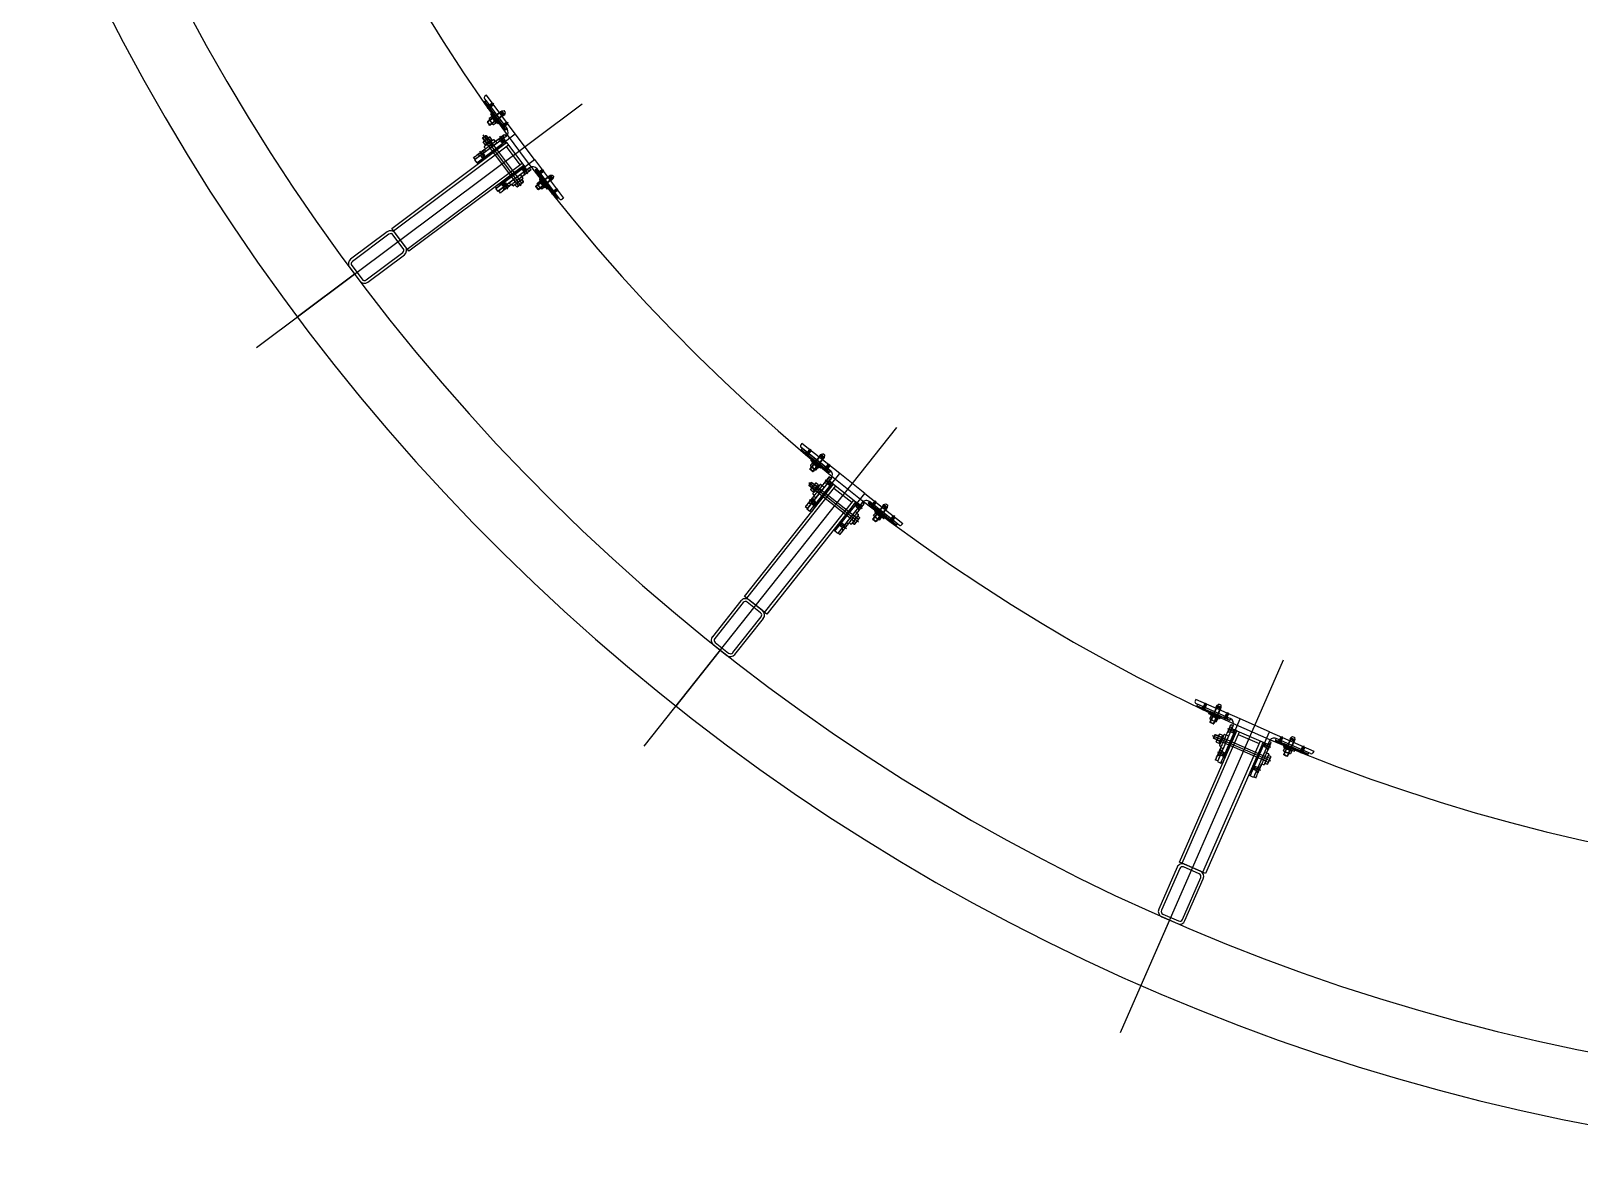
# Model space of a CAD drawing. Extents: x 809487 to 809680, y 818779 to 819225.
# Drawn here: x 809529.673 to 809534.005, y 818960.312 to 818963.478 of the extents above; entities that cross this region are included whole.
import ezdxf

# ---------------------------------------------------------------- set-up
doc = ezdxf.new("R2010")
doc.units = 0
for name, color, linetype in [('Default', 7, 'Continuous'), ('F-Glazing', 7, 'Continuous'), ('MAJ223__', 7, 'Continuous'), ('MAJ292_1', 7, 'Continuous'), ('MAJ292__', 7, 'Continuous'), ('MAJ314__scope', 7, 'Continuous'), ('MAJ318__', 7, 'Continuous'), ('MAJ322__', 7, 'Continuous'), ('MAJ325__', 7, 'Continuous'), ('MAJ520__', 7, 'Continuous'), ('WELDING', 7, 'Continuous')]:
    doc.layers.add(name, color=color, linetype=linetype)

# ---------------------------------------------------------------- blocks, each defined once
blk = doc.blocks.new('A$C62E2240C')
at = {"layer": 'MAJ223__'}
for p, q in [((-0.005, -0.01), (0.0181, -0.01)), ((0.005, -0.0058), (0.0135, -0.0058)), ((0.005, -0.0142), (0.0135, -0.0142)), ((0.0127, -0.005), (0.0127, -0.015))]:
    blk.add_line(p, q, dxfattribs=at)
blk.add_lwpolyline([(0, 0), (0.005, -0.005), (0.005, -0.015), (0, -0.02)], close=True, dxfattribs=at)
for points in [[(0, -0.0113), (0.0033, -0.0113), (0.0033, -0.0088), (0, -0.0088)], [(0.005, -0.005), (0.0127, -0.005), (0.0135, -0.0058), (0.0135, -0.0142), (0.0127, -0.015), (0.005, -0.015)]]:
    blk.add_lwpolyline(points, dxfattribs=at)
blk = doc.blocks.new('TM12NUT')
at = {"layer": 'Default'}
for p, q in [((0.0078, 0), (-0.0078, 0)), ((-0.0104, -0.0015), (-0.0104, -0.0085)), ((-0.0078, -0.01), (0.0078, -0.01)), ((-0.0052, -0.0085), (-0.0052, -0.0015)), ((0.0052, -0.0085), (0.0052, -0.0015)), ((0.0104, -0.0085), (0.0104, -0.0015))]:
    blk.add_line(p, q, dxfattribs=at)
for centre, radius, start, end in [((0, -0.0098), 0.00979, 57.7958, 122.2042), ((0.0078, -0.003), 0.00301, 30, 150), ((-0.0078, -0.003), 0.00301, 30, 150), ((-0.0078, -0.007), 0.00301, 210, 330), ((0, -0.0002), 0.00979, 237.7958, 302.2042), ((0.0078, -0.007), 0.00301, 210, 330)]:
    blk.add_arc(centre, radius, start, end, dxfattribs=at)
blk = doc.blocks.new('M12_WASH')
at = {"layer": 'Default'}
for p, q in [((0.0025, 0.0016), (0, 0.0009)), ((0, -0.0016), (0.0025, -0.0009))]:
    blk.add_line(p, q, dxfattribs=at)
blk.add_lwpolyline([(0, -0.012), (0.0025, -0.012), (0.0025, 0.012), (0, 0.012)], close=True, dxfattribs=at)
blk = doc.blocks.new('A$C392C4054')
at = {"layer": 'Default'}
for p, q in [((0.013, 0.05), (0, 0.05)), ((0.013, 0.047), (0, 0.047)), ((0.0016, 0.0468), (0.0016, 0)), ((0.0114, 0.0468), (0.0114, 0))]:
    blk.add_line(p, q, dxfattribs=at)
at = {"layer": 'MAJ292_1'}
for p, q in [((0.0005, 0.047), (0.0005, 0.0468)), ((0.0125, 0.047), (0.0125, 0.0468))]:
    blk.add_line(p, q, dxfattribs=at)
at = {"layer": 'MAJ318__'}
for p, q in [((0, 0.0517), (0.003, 0.057)), ((0, 0.0468), (0, 0.0517)), ((0.013, 0.0515), (0, 0.0515)), ((0.013, 0.0468), (0, 0.0468)), ((0.0005, 0.0468), (0.0005, 0.0011)), ((0.01, 0.057), (0.003, 0.057)), ((0.013, 0.0517), (0.01, 0.057)), ((0.0125, 0.0468), (0.0125, 0.0011)), ((0.013, 0.0468), (0.013, 0.0517)), ((0.0005, 0.0011), (0.0016, 0)), ((0.0125, 0.0011), (0.0005, 0.0011)), ((0.0054, 0), (0.0016, 0)), ((0.0065, 0.0011), (0.0054, 0)), ((0.0065, 0.0011), (0.0076, 0)), ((0.0114, 0), (0.0076, 0)), ((0.0114, 0), (0.0125, 0.0011))]:
    blk.add_line(p, q, dxfattribs=at)
blk = doc.blocks.new('M06MC13')
at = {"layer": 'Default'}
for p, q in [((-0.005, 0), (0.018, 0)), ((0.003, 0.0025), (0.013, 0.0025)), ((0.0125, -0.003), (0.0125, 0.003)), ((0.003, -0.0025), (0.013, -0.0025))]:
    blk.add_line(p, q, dxfattribs=at)
blk.add_lwpolyline([(0, -0.006), (0.003, -0.003), (0.003, 0.003), (0, 0.006)], close=True, dxfattribs=at)
for points in [[(0, 0.00075), (0.002, 0.00075), (0.002, -0.00075), (0, -0.00075)], [(0.003, -0.003), (0.0125, -0.003), (0.013, -0.0025), (0.013, 0.0025), (0.0125, 0.003), (0.003, 0.003)]]:
    blk.add_lwpolyline(points, dxfattribs=at)
blk = doc.blocks.new('M12HB160')
at = {"layer": 'Default'}
for p, q in [((-0.013, 0), (0.165, 0)), ((0.125, 0.005), (0.16, 0.005)), ((0.159, -0.006), (0.159, 0.006)), ((0.125, -0.005), (0.16, -0.005))]:
    blk.add_line(p, q, dxfattribs=at)
blk.add_lwpolyline([(-0.0065, -0.012), (-0.008, -0.0105), (-0.008, 0.0105), (-0.0065, 0.012), (0, 0.012), (0, -0.012)], close=True, dxfattribs=at)
for points in [[(-0.0064, 0.006), (0, 0.006), (0, 0.012), (-0.0064, 0.012)], [(0, -0.006), (0.159, -0.006), (0.16, -0.005), (0.16, 0.005), (0.159, 0.006), (0, 0.006)], [(0.124, -0.006), (0.125, -0.005), (0.125, 0.005), (0.124, 0.006)], [(-0.0064, -0.012), (0, -0.012), (0, -0.006), (-0.0064, -0.006)]]:
    blk.add_lwpolyline(points, dxfattribs=at)
for centre, radius, start, end in [((-0.0044, 0.009), 0.0036, 123.6264, 236.3736), ((0.004, 0), 0.012, 150, 210), ((-0.0044, -0.009), 0.0036, 123.6264, 236.3736)]:
    blk.add_arc(centre, radius, start, end, dxfattribs=at)
blk = doc.blocks.new('M12_NUT1')
at = {"layer": 'Default'}
blk.add_lwpolyline([(0.01, 0.0105), (0.01, -0.0105), (0.0085, -0.012), (0.0015, -0.012), (0, -0.0105), (0, 0.0105), (0.0015, 0.012), (0.0085, 0.012)], close=True, dxfattribs=at)
for points in [[(0.0016, 0.006), (0.0084, 0.006)], [(0.0016, 0.006), (0.0084, 0.006)], [(0.0084, -0.006), (0.0016, -0.006)], [(0.0084, -0.006), (0.0016, -0.006)]]:
    blk.add_lwpolyline(points, dxfattribs=at)
for centre, radius, start, end in [((0.0036, 0.009), 0.0036, 123.6264, 236.3736), ((0.012, 0), 0.012, 150, 210), ((0.0064, 0.009), 0.0036, 303.6264, 56.3736), ((-0.002, 0), 0.012, 330, 30), ((0.0036, -0.009), 0.0036, 123.6264, 236.3736), ((0.0064, -0.009), 0.0036, 303.6264, 56.3736)]:
    blk.add_arc(centre, radius, start, end, dxfattribs=at)

msp = doc.modelspace()

# ---------------------------------------------------------------- linework, layer by layer
at = {"layer": 'F-Glazing'}
for p, q in [((809530.3043, 818962.592), (809531.2156, 818963.2736)), ((809531.0824, 818963.1178), (809531.0285, 818963.1899)), ((809531.0027, 818963.1543), (809531.041, 818963.1031)), ((809531.0824, 818963.1178), (809531.0824, 818963.1178)), ((809531.3887, 818961.4766), (809532.0957, 818962.3684)), ((809532.0068, 818962.1837), (809531.9362, 818962.2396)), ((809531.9203, 818962.1987), (809531.9705, 818962.1589)), ((809532.0068, 818962.1837), (809532.0068, 818962.1837)), ((809532.7221, 818960.6752), (809533.1779, 818961.718)), ((809533.139, 818961.5167), (809533.0565, 818961.5527)), ((809533.0516, 818961.5091), (809533.1103, 818961.4834)), ((809533.139, 818961.5167), (809533.139, 818961.5167))]:
    msp.add_line(p, q, dxfattribs=at)
for points in [[(809531.0043, 818963.1655), (809531.0013, 818963.1695), (809530.9244, 818963.1058), (809530.9214, 818963.1098)], [(809531.0522, 818963.1015), (809531.0552, 818963.0975), (809530.9723, 818963.0417), (809530.9753, 818963.0377)], [(809531.919, 818962.2099), (809531.9151, 818962.213), (809531.8571, 818962.1317), (809531.8531, 818962.1348)], [(809531.9817, 818962.1602), (809531.9857, 818962.1571), (809531.9197, 818962.082), (809531.9237, 818962.0789)], [(809533.0475, 818961.5196), (809533.0429, 818961.5216), (809533.0075, 818961.4282), (809533.003, 818961.4302)], [(809533.1208, 818961.4876), (809533.1254, 818961.4856), (809533.0809, 818961.3961), (809533.0854, 818961.3941)]]:
    msp.add_lwpolyline(points, close=True, dxfattribs=at)
at = {"layer": 'MAJ223__'}
for points in [[(809530.9427, 818963.1475), (809530.9448, 818963.1472), (809530.9451, 818963.1493), (809530.9472, 818963.149), (809530.9475, 818963.1511), (809530.9496, 818963.1508), (809530.9499, 818963.1529), (809530.952, 818963.1526), (809530.9523, 818963.1547), (809530.9544, 818963.1544), (809530.9547, 818963.1565), (809530.9568, 818963.1562), (809530.9571, 818963.1583), (809530.9592, 818963.158), (809530.9595, 818963.1601), (809530.9616, 818963.1598), (809530.9619, 818963.1619), (809530.964, 818963.1616), (809530.9643, 818963.1637), (809530.9664, 818963.1634), (809530.9667, 818963.1655), (809530.9688, 818963.1652), (809530.9691, 818963.1673), (809530.9712, 818963.167), (809530.9715, 818963.1691), (809530.9736, 818963.1688), (809530.9772, 818963.164), (809530.946, 818963.1406), (809530.9424, 818963.1454)], [(809531.0175, 818963.0474), (809531.0178, 818963.0495), (809531.0199, 818963.0492), (809531.0202, 818963.0513), (809531.0223, 818963.051), (809531.0226, 818963.0531), (809531.0247, 818963.0528), (809531.0251, 818963.0549), (809531.0272, 818963.0546), (809531.0275, 818963.0567), (809531.0296, 818963.0564), (809531.0299, 818963.0585), (809531.032, 818963.0582), (809531.0323, 818963.0603), (809531.0344, 818963.06), (809531.0347, 818963.0621), (809531.0368, 818963.0618), (809531.0371, 818963.0639), (809531.0392, 818963.0636), (809531.0395, 818963.0657), (809531.0416, 818963.0654), (809531.0419, 818963.0675), (809531.044, 818963.0672), (809531.0443, 818963.0693), (809531.0464, 818963.069), (809531.0467, 818963.0711), (809531.0431, 818963.0759), (809531.0118, 818963.0525), (809531.0154, 818963.0477)], [(809531.8641, 818962.1768), (809531.8662, 818962.177), (809531.8659, 818962.1791), (809531.868, 818962.1794), (809531.8678, 818962.1815), (809531.8699, 818962.1817), (809531.8697, 818962.1838), (809531.8718, 818962.1841), (809531.8715, 818962.1862), (809531.8736, 818962.1864), (809531.8734, 818962.1885), (809531.8755, 818962.1888), (809531.8752, 818962.1909), (809531.8773, 818962.1911), (809531.8771, 818962.1932), (809531.8792, 818962.1935), (809531.879, 818962.1956), (809531.8811, 818962.1958), (809531.8808, 818962.1979), (809531.8829, 818962.1982), (809531.8827, 818962.2003), (809531.8848, 818962.2005), (809531.8846, 818962.2026), (809531.8867, 818962.2029), (809531.8864, 818962.205), (809531.8885, 818962.2052), (809531.8932, 818962.2015), (809531.869, 818962.1709), (809531.8643, 818962.1747)], [(809531.962, 818962.0991), (809531.9618, 818962.1012), (809531.9639, 818962.1015), (809531.9636, 818962.1036), (809531.9657, 818962.1038), (809531.9655, 818962.1059), (809531.9676, 818962.1062), (809531.9674, 818962.1083), (809531.9695, 818962.1085), (809531.9692, 818962.1106), (809531.9713, 818962.1109), (809531.9711, 818962.113), (809531.9732, 818962.1132), (809531.9729, 818962.1153), (809531.9751, 818962.1156), (809531.9748, 818962.1177), (809531.9769, 818962.1179), (809531.9767, 818962.12), (809531.9788, 818962.1203), (809531.9785, 818962.1224), (809531.9806, 818962.1226), (809531.9804, 818962.1247), (809531.9825, 818962.125), (809531.9823, 818962.1271), (809531.9844, 818962.1273), (809531.9841, 818962.1294), (809531.9794, 818962.1332), (809531.9552, 818962.1026), (809531.9599, 818962.0989)], [(809533.0028, 818961.4735), (809533.0048, 818961.4743), (809533.004, 818961.4763), (809533.006, 818961.477), (809533.0052, 818961.479), (809533.0072, 818961.4798), (809533.0064, 818961.4818), (809533.0084, 818961.4825), (809533.0076, 818961.4845), (809533.0096, 818961.4853), (809533.0088, 818961.4873), (809533.0108, 818961.488), (809533.01, 818961.49), (809533.012, 818961.4908), (809533.0112, 818961.4928), (809533.0132, 818961.4935), (809533.0124, 818961.4955), (809533.0144, 818961.4963), (809533.0136, 818961.4983), (809533.0156, 818961.499), (809533.0148, 818961.501), (809533.0168, 818961.5018), (809533.016, 818961.5037), (809533.018, 818961.5045), (809533.0172, 818961.5065), (809533.0192, 818961.5073), (809533.0247, 818961.5049), (809533.0091, 818961.4691), (809533.0036, 818961.4715)], [(809533.1173, 818961.4234), (809533.1166, 818961.4254), (809533.1185, 818961.4262), (809533.1178, 818961.4282), (809533.1197, 818961.4289), (809533.119, 818961.4309), (809533.121, 818961.4317), (809533.1202, 818961.4337), (809533.1222, 818961.4344), (809533.1214, 818961.4364), (809533.1234, 818961.4372), (809533.1226, 818961.4392), (809533.1246, 818961.4399), (809533.1238, 818961.4419), (809533.1258, 818961.4427), (809533.125, 818961.4447), (809533.127, 818961.4454), (809533.1262, 818961.4474), (809533.1282, 818961.4482), (809533.1274, 818961.4502), (809533.1294, 818961.4509), (809533.1286, 818961.4529), (809533.1306, 818961.4537), (809533.1298, 818961.4557), (809533.1318, 818961.4564), (809533.131, 818961.4584), (809533.1255, 818961.4608), (809533.1099, 818961.4251), (809533.1154, 818961.4227)]]:
    msp.add_lwpolyline(points, close=True, dxfattribs=at)
at = {"layer": 'MAJ292__'}
for p, q in [((809530.6878, 818962.9188), (809531.0091, 818963.1591)), ((809530.7262, 818962.8676), (809531.0474, 818963.1079)), ((809531.6761, 818961.8906), (809531.9253, 818962.2049)), ((809531.7262, 818961.8508), (809531.9755, 818962.1652)), ((809532.8942, 818961.1488), (809533.0548, 818961.5164)), ((809532.9528, 818961.1232), (809533.1135, 818961.4908))]:
    msp.add_line(p, q, dxfattribs=at)
for points in [[(809530.9144, 818963.117), (809530.9204, 818963.109), (809531.0285, 818963.1899), (809530.9476, 818963.298), (809530.9436, 818963.295)], [(809530.9426, 818963.288), (809531.0055, 818963.2039)], [(809531.0025, 818963.1829), (809530.9144, 818963.117)], [(809530.9803, 818963.0289), (809530.9743, 818963.0369), (809531.0824, 818963.1178), (809531.1633, 818963.0097), (809531.1593, 818963.0067)], [(809531.0684, 818963.0948), (809530.9803, 818963.0289)], [(809531.1523, 818963.0077), (809531.0894, 818963.0918)], [(809530.6702, 818962.9157), (809530.5677, 818962.839)], [(809530.675, 818962.9092), (809530.5725, 818962.8326)], [(809530.715, 818962.8692), (809530.6862, 818962.9076)], [(809530.7214, 818962.874), (809530.6926, 818962.9124)], [(809530.6109, 818962.7813), (809530.7134, 818962.858)], [(809530.6157, 818962.7749), (809530.7182, 818962.8516)], [(809530.5645, 818962.8166), (809530.5933, 818962.7781)], [(809530.5709, 818962.8214), (809530.5997, 818962.7829)], [(809531.8445, 818962.1401), (809531.8524, 818962.1338), (809531.9362, 818962.2396), (809531.8304, 818962.3235), (809531.8273, 818962.3196)], [(809531.8281, 818962.3126), (809531.9104, 818962.2473)], [(809531.9129, 818962.2263), (809531.8445, 818962.1401)], [(809531.9307, 818962.0717), (809531.9229, 818962.0779), (809532.0068, 818962.1837), (809532.1125, 818962.0999), (809532.1094, 818962.0959)], [(809531.9991, 818962.1579), (809531.9307, 818962.0717)], [(809532.1024, 818962.0951), (809532.0201, 818962.1604)], [(809531.6599, 818961.883), (809531.5804, 818961.7827)], [(809531.6661, 818961.878), (809531.5866, 818961.7777)], [(809531.715, 818961.8495), (809531.6774, 818961.8793)], [(809531.72, 818961.8558), (809531.6824, 818961.8856)], [(809531.6368, 818961.738), (809531.7163, 818961.8383)], [(809531.643, 818961.733), (809531.7226, 818961.8333)], [(809531.583, 818961.7602), (809531.6206, 818961.7304)], [(809531.5879, 818961.7665), (809531.6255, 818961.7367)], [(809532.9933, 818961.433), (809533.0025, 818961.429), (809533.0565, 818961.5527), (809532.9328, 818961.6068), (809532.9308, 818961.6022)], [(809532.9334, 818961.5956), (809533.0296, 818961.5536)], [(809533.0374, 818961.5338), (809532.9933, 818961.433)], [(809533.0941, 818961.389), (809533.0849, 818961.393), (809533.139, 818961.5167), (809533.2627, 818961.4626), (809533.2607, 818961.458)], [(809533.1381, 818961.4898), (809533.0941, 818961.389)], [(809533.2541, 818961.4554), (809533.1579, 818961.4975)], [(809532.9455, 818961.1264), (809532.9015, 818961.1456)], [(809532.8804, 818961.1373), (809532.8292, 818961.0201)], [(809532.8878, 818961.1341), (809532.8365, 818961.0169)], [(809532.8951, 818960.9912), (809532.9464, 818961.1085)], [(809532.9423, 818961.119), (809532.8983, 818961.1383)], [(809532.9025, 818960.988), (809532.9537, 818961.1053)], [(809532.8374, 818960.999), (809532.8814, 818960.9798)], [(809532.8406, 818961.0063), (809532.8846, 818960.9871)]]:
    msp.add_lwpolyline(points, dxfattribs=at)
for points in [[(809530.731, 818962.8612), (809530.6831, 818962.9252), (809531.0043, 818963.1655), (809531.0522, 818963.1015)], [(809531.7325, 818961.8458), (809531.6698, 818961.8955), (809531.919, 818962.2099), (809531.9817, 818962.1602)], [(809532.9601, 818961.12), (809532.8868, 818961.152), (809533.0475, 818961.5196), (809533.1208, 818961.4876)]]:
    msp.add_lwpolyline(points, close=True, dxfattribs=at)
for centre, radius, start, end in [((809530.9466, 818963.291), 0.005, 126.7963, 216.7963), ((809530.9935, 818963.1949), 0.015, 306.7963, 36.7963), ((809531.0774, 818963.0828), 0.015, 36.7963, 126.7963), ((809531.1563, 818963.0107), 0.005, 216.7963, 306.7963), ((809530.6798, 818962.9028), 0.016, 36.7963, 126.7963), ((809530.6798, 818962.9028), 0.008, 36.7963, 126.7963), ((809530.7086, 818962.8644), 0.016, 306.7963, 36.7963), ((809530.5773, 818962.8262), 0.016, 126.7963, 216.7963), ((809530.5773, 818962.8262), 0.008, 126.7963, 216.7963), ((809530.7086, 818962.8644), 0.008, 306.7963, 36.7963), ((809530.6061, 818962.7877), 0.016, 216.7963, 306.7963), ((809530.6061, 818962.7877), 0.008, 216.7963, 306.7963), ((809531.8313, 818962.3165), 0.005, 141.5927, 231.5927), ((809531.9011, 818962.2356), 0.015, 321.5927, 51.5927), ((809532.0108, 818962.1486), 0.015, 51.5927, 141.5927), ((809532.1055, 818962.099), 0.005, 231.5927, 321.5927), ((809531.6724, 818961.8731), 0.016, 51.5927, 141.5927), ((809531.6724, 818961.8731), 0.008, 51.5927, 141.5927), ((809531.71, 818961.8432), 0.008, 321.5927, 51.5927), ((809531.71, 818961.8432), 0.016, 321.5927, 51.5927), ((809531.5929, 818961.7728), 0.016, 141.5927, 231.5927), ((809531.5929, 818961.7728), 0.008, 141.5927, 231.5927), ((809531.6305, 818961.7429), 0.016, 231.5927, 321.5927), ((809531.6305, 818961.7429), 0.008, 231.5927, 321.5927), ((809532.9354, 818961.6002), 0.005, 156.389, 246.389), ((809533.0236, 818961.5398), 0.015, 336.389, 66.389), ((809533.1519, 818961.4838), 0.015, 66.389, 156.389), ((809533.2561, 818961.46), 0.005, 246.389, 336.389), ((809532.8951, 818961.1309), 0.016, 66.389, 156.389), ((809532.8951, 818961.1309), 0.008, 66.389, 156.389), ((809532.9391, 818961.1117), 0.008, 336.389, 66.389), ((809532.9391, 818961.1117), 0.016, 336.389, 66.389), ((809532.8438, 818961.0137), 0.016, 156.389, 246.389), ((809532.8438, 818961.0137), 0.008, 156.389, 246.389), ((809532.8878, 818960.9944), 0.016, 246.389, 336.389), ((809532.8878, 818960.9944), 0.008, 246.389, 336.389)]:
    msp.add_arc(centre, radius, start, end, dxfattribs=at)
at = {"layer": 'MAJ314__scope'}
for p, q in [((809530.5789, 818962.7974), (809530.4187, 818962.6776)), ((809531.6018, 818961.7453), (809531.4775, 818961.5886)), ((809532.8594, 818960.9894), (809532.7793, 818960.8061))]:
    msp.add_line(p, q, dxfattribs=at)
for radius, end in [(5.1227, 276.0008), (5.6978, 276.0176), (5.8978, 276.01731)]:
    msp.add_arc((809535.1415, 818966.2102), radius, 202, end, dxfattribs=at)
at = {"layer": 'MAJ322__'}
for points in [[(809530.9412, 818963.2799), (809530.946, 818963.2835), (809531.0058, 818963.2036), (809531.001, 818963.2)], [(809531.0025, 818963.1829), (809530.9159, 818963.1182), (809530.9114, 818963.1242), (809530.9135, 818963.1239), (809530.9138, 818963.126), (809530.9159, 818963.1257), (809530.9162, 818963.1278), (809530.9183, 818963.1275), (809530.9186, 818963.1296), (809530.9207, 818963.1293), (809530.921, 818963.1314), (809530.9231, 818963.1311), (809530.9235, 818963.1332), (809530.9256, 818963.1328), (809530.9259, 818963.1349), (809530.928, 818963.1346), (809530.9283, 818963.1367), (809530.9304, 818963.1364), (809530.9307, 818963.1385), (809530.9328, 818963.1382), (809530.9331, 818963.1403), (809530.9352, 818963.14), (809530.9355, 818963.1421), (809530.9376, 818963.1418), (809530.9379, 818963.1439), (809530.94, 818963.1436), (809530.9403, 818963.1457), (809530.9424, 818963.1454), (809530.9427, 818963.1475), (809530.9448, 818963.1472), (809530.9451, 818963.1493), (809530.9472, 818963.149), (809530.9475, 818963.1511), (809530.9496, 818963.1508), (809530.9499, 818963.1529), (809530.952, 818963.1526), (809530.9523, 818963.1547), (809530.9544, 818963.1544), (809530.9547, 818963.1565), (809530.9568, 818963.1562), (809530.9571, 818963.1583), (809530.9592, 818963.158), (809530.9595, 818963.1601), (809530.9616, 818963.1598), (809530.9619, 818963.1619), (809530.964, 818963.1616), (809530.9643, 818963.1637), (809530.9664, 818963.1634), (809530.9667, 818963.1655), (809530.9688, 818963.1652), (809530.9691, 818963.1673), (809530.9712, 818963.167), (809530.9715, 818963.1691), (809530.9736, 818963.1688), (809530.9739, 818963.1709), (809530.976, 818963.1706), (809530.9763, 818963.1727), (809530.9784, 818963.1724), (809530.9787, 818963.1745), (809530.9808, 818963.1742), (809530.9811, 818963.1763), (809530.9832, 818963.176), (809530.9835, 818963.1781), (809530.9856, 818963.1778), (809530.9859, 818963.1799), (809530.988, 818963.1796), (809530.9883, 818963.1817), (809530.9904, 818963.1814), (809530.9907, 818963.1835), (809530.9928, 818963.1832), (809530.9931, 818963.1853), (809530.9952, 818963.185), (809530.9955, 818963.1871), (809530.9976, 818963.1868), (809530.9977, 818963.1868), (809530.998, 818963.1889)], [(809531.0684, 818963.0948), (809530.9818, 818963.0301), (809530.9863, 818963.0241), (809530.9866, 818963.0262), (809530.9887, 818963.0259), (809530.989, 818963.028), (809530.9911, 818963.0277), (809530.9914, 818963.0298), (809530.9935, 818963.0295), (809530.9938, 818963.0316), (809530.9959, 818963.0313), (809530.9962, 818963.0334), (809530.9983, 818963.0331), (809530.9986, 818963.0352), (809531.0007, 818963.0349), (809531.001, 818963.037), (809531.0031, 818963.0366), (809531.0034, 818963.0387), (809531.0055, 818963.0384), (809531.0058, 818963.0405), (809531.0079, 818963.0402), (809531.0082, 818963.0423), (809531.0103, 818963.042), (809531.0106, 818963.0441), (809531.0127, 818963.0438), (809531.013, 818963.0459), (809531.0151, 818963.0456), (809531.0154, 818963.0477), (809531.0175, 818963.0474), (809531.0178, 818963.0495), (809531.0199, 818963.0492), (809531.0202, 818963.0513), (809531.0223, 818963.051), (809531.0226, 818963.0531), (809531.0247, 818963.0528), (809531.0251, 818963.0549), (809531.0272, 818963.0546), (809531.0275, 818963.0567), (809531.0296, 818963.0564), (809531.0299, 818963.0585), (809531.032, 818963.0582), (809531.0323, 818963.0603), (809531.0344, 818963.06), (809531.0347, 818963.0621), (809531.0368, 818963.0618), (809531.0371, 818963.0639), (809531.0392, 818963.0636), (809531.0395, 818963.0657), (809531.0416, 818963.0654), (809531.0419, 818963.0675), (809531.044, 818963.0672), (809531.0443, 818963.0693), (809531.0464, 818963.069), (809531.0467, 818963.0711), (809531.0488, 818963.0708), (809531.0491, 818963.0729), (809531.0512, 818963.0726), (809531.0515, 818963.0747), (809531.0536, 818963.0744), (809531.0539, 818963.0765), (809531.056, 818963.0762), (809531.0563, 818963.0783), (809531.0584, 818963.078), (809531.0587, 818963.0801), (809531.0608, 818963.0798), (809531.0611, 818963.0819), (809531.0632, 818963.0816), (809531.0635, 818963.0837), (809531.0656, 818963.0834), (809531.0659, 818963.0855), (809531.068, 818963.0852), (809531.0683, 818963.0873), (809531.0704, 818963.087), (809531.0707, 818963.0891), (809531.0708, 818963.0891), (809531.0729, 818963.0888)], [(809531.1441, 818963.0086), (809531.1489, 818963.0122), (809531.0891, 818963.0921), (809531.0843, 818963.0886)], [(809531.8288, 818962.3044), (809531.8325, 818962.3091), (809531.9108, 818962.2471), (809531.907, 818962.2424)], [(809531.9129, 818962.2263), (809531.8457, 818962.1415), (809531.8398, 818962.1462), (809531.8419, 818962.1465), (809531.8417, 818962.1486), (809531.8438, 818962.1488), (809531.8436, 818962.1509), (809531.8457, 818962.1512), (809531.8454, 818962.1533), (809531.8475, 818962.1535), (809531.8473, 818962.1556), (809531.8494, 818962.1559), (809531.8491, 818962.158), (809531.8513, 818962.1582), (809531.851, 818962.1603), (809531.8531, 818962.1606), (809531.8529, 818962.1627), (809531.855, 818962.1629), (809531.8547, 818962.165), (809531.8568, 818962.1653), (809531.8566, 818962.1674), (809531.8587, 818962.1676), (809531.8585, 818962.1697), (809531.8606, 818962.17), (809531.8603, 818962.1721), (809531.8624, 818962.1723), (809531.8622, 818962.1744), (809531.8643, 818962.1747), (809531.8641, 818962.1768), (809531.8662, 818962.177), (809531.8659, 818962.1791), (809531.868, 818962.1794), (809531.8678, 818962.1815), (809531.8699, 818962.1817), (809531.8697, 818962.1838), (809531.8718, 818962.1841), (809531.8715, 818962.1862), (809531.8736, 818962.1864), (809531.8734, 818962.1885), (809531.8755, 818962.1888), (809531.8752, 818962.1909), (809531.8773, 818962.1911), (809531.8771, 818962.1932), (809531.8792, 818962.1935), (809531.879, 818962.1956), (809531.8811, 818962.1958), (809531.8808, 818962.1979), (809531.8829, 818962.1982), (809531.8827, 818962.2003), (809531.8848, 818962.2005), (809531.8846, 818962.2026), (809531.8867, 818962.2029), (809531.8864, 818962.205), (809531.8885, 818962.2052), (809531.8883, 818962.2073), (809531.8904, 818962.2076), (809531.8902, 818962.2097), (809531.8923, 818962.2099), (809531.892, 818962.212), (809531.8941, 818962.2123), (809531.8939, 818962.2144), (809531.896, 818962.2146), (809531.8957, 818962.2167), (809531.8978, 818962.217), (809531.8976, 818962.2191), (809531.8997, 818962.2193), (809531.8995, 818962.2214), (809531.9016, 818962.2217), (809531.9013, 818962.2238), (809531.9034, 818962.224), (809531.9032, 818962.2261), (809531.9053, 818962.2264), (809531.9051, 818962.2285), (809531.9072, 818962.2287), (809531.9072, 818962.2288), (809531.907, 818962.2309)], [(809531.9991, 818962.1579), (809531.9319, 818962.0732), (809531.9378, 818962.0686), (809531.9375, 818962.0707), (809531.9396, 818962.0709), (809531.9394, 818962.073), (809531.9415, 818962.0733), (809531.9413, 818962.0754), (809531.9434, 818962.0756), (809531.9431, 818962.0777), (809531.9452, 818962.078), (809531.945, 818962.0801), (809531.9471, 818962.0803), (809531.9469, 818962.0824), (809531.949, 818962.0827), (809531.9487, 818962.0848), (809531.9508, 818962.085), (809531.9506, 818962.0871), (809531.9527, 818962.0874), (809531.9524, 818962.0895), (809531.9546, 818962.0897), (809531.9543, 818962.0918), (809531.9564, 818962.0921), (809531.9562, 818962.0942), (809531.9583, 818962.0944), (809531.958, 818962.0965), (809531.9601, 818962.0968), (809531.9599, 818962.0989), (809531.962, 818962.0991), (809531.9618, 818962.1012), (809531.9639, 818962.1015), (809531.9636, 818962.1036), (809531.9657, 818962.1038), (809531.9655, 818962.1059), (809531.9676, 818962.1062), (809531.9674, 818962.1083), (809531.9695, 818962.1085), (809531.9692, 818962.1106), (809531.9713, 818962.1109), (809531.9711, 818962.113), (809531.9732, 818962.1132), (809531.9729, 818962.1153), (809531.9751, 818962.1156), (809531.9748, 818962.1177), (809531.9769, 818962.1179), (809531.9767, 818962.12), (809531.9788, 818962.1203), (809531.9785, 818962.1224), (809531.9806, 818962.1226), (809531.9804, 818962.1247), (809531.9825, 818962.125), (809531.9823, 818962.1271), (809531.9844, 818962.1273), (809531.9841, 818962.1294), (809531.9862, 818962.1297), (809531.986, 818962.1318), (809531.9881, 818962.132), (809531.9879, 818962.1341), (809531.99, 818962.1344), (809531.9897, 818962.1365), (809531.9918, 818962.1367), (809531.9916, 818962.1388), (809531.9937, 818962.1391), (809531.9935, 818962.1412), (809531.9956, 818962.1414), (809531.9953, 818962.1435), (809531.9974, 818962.1438), (809531.9972, 818962.1459), (809531.9993, 818962.1461), (809531.999, 818962.1482), (809532.0011, 818962.1485), (809532.0009, 818962.1506), (809532.003, 818962.1508), (809532.0028, 818962.1529), (809532.0028, 818962.153), (809532.0049, 818962.1533)], [(809532.0943, 818962.0939), (809532.098, 818962.0986), (809532.0198, 818962.1606), (809532.0161, 818962.1559)], [(809532.9361, 818961.5879), (809532.9385, 818961.5934), (809533.03, 818961.5534), (809533.0276, 818961.5479)], [(809533.0374, 818961.5338), (809532.9941, 818961.4348), (809532.9872, 818961.4378), (809532.9892, 818961.4386), (809532.9884, 818961.4405), (809532.9904, 818961.4413), (809532.9896, 818961.4433), (809532.9916, 818961.444), (809532.9908, 818961.446), (809532.9928, 818961.4468), (809532.992, 818961.4488), (809532.994, 818961.4495), (809532.9932, 818961.4515), (809532.9952, 818961.4523), (809532.9944, 818961.4543), (809532.9964, 818961.455), (809532.9956, 818961.457), (809532.9976, 818961.4578), (809532.9968, 818961.4598), (809532.9988, 818961.4605), (809532.998, 818961.4625), (809533, 818961.4633), (809532.9992, 818961.4653), (809533.0012, 818961.466), (809533.0004, 818961.468), (809533.0024, 818961.4688), (809533.0016, 818961.4708), (809533.0036, 818961.4715), (809533.0028, 818961.4735), (809533.0048, 818961.4743), (809533.004, 818961.4763), (809533.006, 818961.477), (809533.0052, 818961.479), (809533.0072, 818961.4798), (809533.0064, 818961.4818), (809533.0084, 818961.4825), (809533.0076, 818961.4845), (809533.0096, 818961.4853), (809533.0088, 818961.4873), (809533.0108, 818961.488), (809533.01, 818961.49), (809533.012, 818961.4908), (809533.0112, 818961.4928), (809533.0132, 818961.4935), (809533.0124, 818961.4955), (809533.0144, 818961.4963), (809533.0136, 818961.4983), (809533.0156, 818961.499), (809533.0148, 818961.501), (809533.0168, 818961.5018), (809533.016, 818961.5037), (809533.018, 818961.5045), (809533.0172, 818961.5065), (809533.0192, 818961.5073), (809533.0184, 818961.5092), (809533.0204, 818961.51), (809533.0196, 818961.512), (809533.0216, 818961.5128), (809533.0208, 818961.5147), (809533.0228, 818961.5155), (809533.022, 818961.5175), (809533.024, 818961.5183), (809533.0232, 818961.5202), (809533.0252, 818961.521), (809533.0244, 818961.523), (809533.0264, 818961.5238), (809533.0256, 818961.5257), (809533.0276, 818961.5265), (809533.0268, 818961.5285), (809533.0288, 818961.5293), (809533.028, 818961.5312), (809533.03, 818961.532), (809533.0292, 818961.534), (809533.0312, 818961.5348), (809533.0313, 818961.5348), (809533.0305, 818961.5368)], [(809533.1381, 818961.4898), (809533.0949, 818961.3907), (809533.1017, 818961.3877), (809533.101, 818961.3897), (809533.1029, 818961.3905), (809533.1022, 818961.3924), (809533.1041, 818961.3932), (809533.1034, 818961.3952), (809533.1053, 818961.396), (809533.1046, 818961.3979), (809533.1065, 818961.3987), (809533.1058, 818961.4007), (809533.1077, 818961.4015), (809533.107, 818961.4034), (809533.1089, 818961.4042), (809533.1082, 818961.4062), (809533.1101, 818961.407), (809533.1094, 818961.4089), (809533.1113, 818961.4097), (809533.1106, 818961.4117), (809533.1125, 818961.4125), (809533.1118, 818961.4144), (809533.1137, 818961.4152), (809533.113, 818961.4172), (809533.1149, 818961.4179), (809533.1142, 818961.4199), (809533.1161, 818961.4207), (809533.1154, 818961.4227), (809533.1173, 818961.4234), (809533.1166, 818961.4254), (809533.1185, 818961.4262), (809533.1178, 818961.4282), (809533.1197, 818961.4289), (809533.119, 818961.4309), (809533.121, 818961.4317), (809533.1202, 818961.4337), (809533.1222, 818961.4344), (809533.1214, 818961.4364), (809533.1234, 818961.4372), (809533.1226, 818961.4392), (809533.1246, 818961.4399), (809533.1238, 818961.4419), (809533.1258, 818961.4427), (809533.125, 818961.4447), (809533.127, 818961.4454), (809533.1262, 818961.4474), (809533.1282, 818961.4482), (809533.1274, 818961.4502), (809533.1294, 818961.4509), (809533.1286, 818961.4529), (809533.1306, 818961.4537), (809533.1298, 818961.4557), (809533.1318, 818961.4564), (809533.131, 818961.4584), (809533.133, 818961.4592), (809533.1322, 818961.4612), (809533.1342, 818961.4619), (809533.1334, 818961.4639), (809533.1354, 818961.4647), (809533.1346, 818961.4667), (809533.1366, 818961.4674), (809533.1358, 818961.4694), (809533.1378, 818961.4702), (809533.137, 818961.4722), (809533.139, 818961.4729), (809533.1382, 818961.4749), (809533.1402, 818961.4757), (809533.1394, 818961.4776), (809533.1414, 818961.4784), (809533.1406, 818961.4804), (809533.1426, 818961.4812), (809533.1418, 818961.4831), (809533.1438, 818961.4839), (809533.143, 818961.4859), (809533.143, 818961.486), (809533.145, 818961.4868)], [(809533.2466, 818961.4522), (809533.249, 818961.4577), (809533.1575, 818961.4977), (809533.1551, 818961.4922)]]:
    msp.add_lwpolyline(points, close=True, dxfattribs=at)
for points in [[(809530.9793, 818963.219), (809530.9715, 818963.2293), (809530.9712, 818963.2323), (809530.9684, 818963.2335), (809530.9601, 818963.2446)], [(809530.9603, 818963.246), (809530.9655, 818963.2499), (809530.9859, 818963.2227), (809530.9807, 818963.2188)], [(809530.9417, 818963.153), (809530.9447, 818963.149), (809530.9451, 818963.1493), (809530.9472, 818963.149), (809530.9475, 818963.1511), (809530.9496, 818963.1508), (809530.9499, 818963.1529), (809530.952, 818963.1526), (809530.9523, 818963.1547), (809530.9544, 818963.1544), (809530.9547, 818963.1565)], [(809530.9675, 818963.1736), (809530.9572, 818963.1659), (809530.956, 818963.1631), (809530.953, 818963.1628), (809530.9419, 818963.1544)], [(809530.9547, 818963.1565), (809530.9568, 818963.1562), (809530.9571, 818963.1583), (809530.9592, 818963.158), (809530.9595, 818963.1601), (809530.9616, 818963.1598), (809530.9619, 818963.1619), (809530.964, 818963.1616), (809530.9643, 818963.1637), (809530.9664, 818963.1634), (809530.9667, 818963.1655), (809530.9688, 818963.1652), (809530.9691, 818963.1673), (809530.9712, 818963.167), (809530.9715, 818963.1691), (809530.9719, 818963.1694), (809530.9689, 818963.1734)], [(809531.0225, 818963.0449), (809531.0195, 818963.0489), (809531.0199, 818963.0492), (809531.0202, 818963.0513), (809531.0223, 818963.051), (809531.0226, 818963.0531), (809531.0247, 818963.0528), (809531.0251, 818963.0549), (809531.0272, 818963.0546), (809531.0275, 818963.0567), (809531.0296, 818963.0564)], [(809531.0496, 818963.0639), (809531.0392, 818963.0562), (809531.0363, 818963.0558), (809531.0351, 818963.053), (809531.0239, 818963.0447)], [(809531.0296, 818963.0564), (809531.0299, 818963.0585), (809531.032, 818963.0582), (809531.0323, 818963.0603), (809531.0344, 818963.06), (809531.0347, 818963.0621), (809531.0368, 818963.0618), (809531.0371, 818963.0639), (809531.0392, 818963.0636), (809531.0395, 818963.0657), (809531.0416, 818963.0654), (809531.0419, 818963.0675), (809531.044, 818963.0672), (809531.0443, 818963.0693), (809531.0464, 818963.069), (809531.0468, 818963.0693), (809531.0498, 818963.0653)], [(809531.0964, 818963.0623), (809531.1041, 818963.052), (809531.1069, 818963.0508), (809531.1073, 818963.0479), (809531.1156, 818963.0367)], [(809531.117, 818963.0365), (809531.1222, 818963.0404), (809531.1018, 818963.0676), (809531.0966, 818963.0637)], [(809531.8559, 818962.2765), (809531.86, 818962.2816), (809531.8866, 818962.2604), (809531.8826, 818962.2554)], [(809531.8812, 818962.2552), (809531.8711, 818962.2632), (809531.87, 818962.266), (809531.867, 818962.2664), (809531.8561, 818962.2751)], [(809531.8814, 818962.2083), (809531.8734, 818962.1982), (809531.873, 818962.1952), (809531.8702, 818962.1941), (809531.8615, 818962.1832)], [(809531.8617, 818962.1818), (809531.8656, 818962.1787), (809531.8659, 818962.1791), (809531.868, 818962.1794), (809531.8678, 818962.1815), (809531.8699, 818962.1817), (809531.8697, 818962.1838), (809531.8718, 818962.1841), (809531.8715, 818962.1862), (809531.8736, 818962.1864), (809531.8734, 818962.1885)], [(809531.8734, 818962.1885), (809531.8755, 818962.1888), (809531.8752, 818962.1909), (809531.8773, 818962.1911), (809531.8771, 818962.1932), (809531.8792, 818962.1935), (809531.879, 818962.1956), (809531.8811, 818962.1958), (809531.8808, 818962.1979), (809531.8829, 818962.1982), (809531.8827, 818962.2003), (809531.8848, 818962.2005), (809531.8846, 818962.2026), (809531.8867, 818962.2029), (809531.8864, 818962.205), (809531.8867, 818962.2054), (809531.8828, 818962.2085)], [(809532.0609, 818962.114), (809532.065, 818962.1191), (809532.0383, 818962.1402), (809532.0343, 818962.1351)], [(809531.9675, 818962.098), (809531.9636, 818962.1011), (809531.9639, 818962.1015), (809531.9636, 818962.1036), (809531.9657, 818962.1038), (809531.9655, 818962.1059), (809531.9676, 818962.1062), (809531.9674, 818962.1083), (809531.9695, 818962.1085), (809531.9692, 818962.1106), (809531.9713, 818962.1109)], [(809531.9888, 818962.1232), (809531.9808, 818962.1131), (809531.978, 818962.112), (809531.9775, 818962.109), (809531.9689, 818962.0981)], [(809531.9713, 818962.1109), (809531.9711, 818962.113), (809531.9732, 818962.1132), (809531.9729, 818962.1153), (809531.9751, 818962.1156), (809531.9748, 818962.1177), (809531.9769, 818962.1179), (809531.9767, 818962.12), (809531.9788, 818962.1203), (809531.9785, 818962.1224), (809531.9806, 818962.1226), (809531.9804, 818962.1247), (809531.9825, 818962.125), (809531.9823, 818962.1271), (809531.9844, 818962.1273), (809531.9847, 818962.1277), (809531.9886, 818962.1246)], [(809532.0345, 818962.1337), (809532.0446, 818962.1257), (809532.0475, 818962.1252), (809532.0486, 818962.1224), (809532.0595, 818962.1138)], [(809532.9695, 818961.5678), (809532.9721, 818961.5738), (809533.0033, 818961.5602), (809533.0007, 818961.5542)], [(809532.9993, 818961.5537), (809532.9875, 818961.5589), (809532.9857, 818961.5613), (809532.9828, 818961.561), (809532.97, 818961.5665)], [(809533.0115, 818961.5084), (809533.0064, 818961.4966), (809533.0067, 818961.4936), (809533.0043, 818961.4919), (809532.9987, 818961.4791)], [(809532.9992, 818961.4778), (809533.0038, 818961.4758), (809533.004, 818961.4763), (809533.006, 818961.477), (809533.0052, 818961.479), (809533.0072, 818961.4798), (809533.0064, 818961.4818), (809533.0084, 818961.4825), (809533.0076, 818961.4845), (809533.0096, 818961.4853), (809533.0088, 818961.4873)], [(809533.0088, 818961.4873), (809533.0108, 818961.488), (809533.01, 818961.49), (809533.012, 818961.4908), (809533.0112, 818961.4928), (809533.0132, 818961.4935), (809533.0124, 818961.4955), (809533.0144, 818961.4963), (809533.0136, 818961.4983), (809533.0156, 818961.499), (809533.0148, 818961.501), (809533.0168, 818961.5018), (809533.016, 818961.5037), (809533.018, 818961.5045), (809533.0172, 818961.5065), (809533.0174, 818961.507), (809533.0128, 818961.509)], [(809533.1234, 818961.4372), (809533.1226, 818961.4392), (809533.1246, 818961.4399), (809533.1238, 818961.4419), (809533.1258, 818961.4427), (809533.125, 818961.4447), (809533.127, 818961.4454), (809533.1262, 818961.4474), (809533.1282, 818961.4482), (809533.1274, 818961.4502), (809533.1294, 818961.4509), (809533.1286, 818961.4529), (809533.1306, 818961.4537), (809533.1298, 818961.4557), (809533.1318, 818961.4564), (809533.132, 818961.4569), (809533.1365, 818961.4549)], [(809533.1371, 818961.4536), (809533.1319, 818961.4417), (809533.1295, 818961.44), (809533.1298, 818961.437), (809533.1242, 818961.4243)], [(809533.2092, 818961.4631), (809533.2118, 818961.469), (809533.1807, 818961.4826), (809533.1781, 818961.4767)], [(809533.1786, 818961.4754), (809533.1904, 818961.4702), (809533.1934, 818961.4705), (809533.1951, 818961.4681), (809533.2079, 818961.4626)], [(809533.1229, 818961.4237), (809533.1183, 818961.4257), (809533.1185, 818961.4262), (809533.1178, 818961.4282), (809533.1197, 818961.4289), (809533.119, 818961.4309), (809533.121, 818961.4317), (809533.1202, 818961.4337), (809533.1222, 818961.4344), (809533.1214, 818961.4364), (809533.1234, 818961.4372)]]:
    msp.add_lwpolyline(points, dxfattribs=at)
for centre, start, end in [((809530.9609, 818963.2452), 126.7963, 216.7963), ((809530.9801, 818963.2196), 216.7963, 306.7963), ((809530.9425, 818963.1536), 126.7963, 216.7963), ((809530.9681, 818963.1728), 36.7963, 126.7963), ((809531.0233, 818963.0455), 216.7963, 306.7963), ((809531.049, 818963.0647), 306.7963, 36.7963), ((809531.0972, 818963.0629), 126.7963, 216.7963), ((809531.1164, 818963.0373), 216.7963, 306.7963), ((809531.8567, 818962.2759), 141.5927, 231.5927), ((809531.8818, 818962.256), 231.5927, 321.5927), ((809531.8623, 818962.1826), 141.5927, 231.5927), ((809531.8822, 818962.2077), 51.5927, 141.5927), ((809532.0351, 818962.1345), 141.5927, 231.5927), ((809531.9681, 818962.0987), 231.5927, 321.5927), ((809531.988, 818962.1238), 321.5927, 51.5927), ((809532.0602, 818962.1146), 231.5927, 321.5927), ((809532.9704, 818961.5674), 156.389, 246.389), ((809532.9997, 818961.5546), 246.389, 336.389), ((809533.0124, 818961.508), 66.389, 156.389), ((809532.9996, 818961.4787), 156.389, 246.389), ((809533.1361, 818961.454), 336.389, 66.389), ((809533.179, 818961.4763), 156.389, 246.389), ((809533.2083, 818961.4635), 246.389, 336.389), ((809533.1233, 818961.4247), 246.389, 336.389)]:
    msp.add_arc(centre, 0.001, start, end, dxfattribs=at)
at = {"layer": 'MAJ325__'}
for p, q in [((809530.9424, 818963.2808), (809531.0022, 818963.2009)), ((809530.9643, 818963.249), (809530.9847, 818963.2218)), ((809531.1453, 818963.0095), (809531.0855, 818963.0894)), ((809531.121, 818963.0395), (809531.1006, 818963.0667)), ((809531.8297, 818962.3056), (809531.908, 818962.2435)), ((809531.8591, 818962.2804), (809531.8857, 818962.2593)), ((809532.0952, 818962.0951), (809532.017, 818962.1571)), ((809532.064, 818962.1179), (809532.0374, 818962.139)), ((809532.9367, 818961.5893), (809533.0282, 818961.5493)), ((809532.9715, 818961.5724), (809533.0027, 818961.5588)), ((809533.2472, 818961.4536), (809533.1557, 818961.4935)), ((809533.2112, 818961.4676), (809533.1801, 818961.4813))]:
    msp.add_line(p, q, dxfattribs=at)

# ---------------------------------------------------------------- block references
at = {"layer": 'MAJ223__'}
for name, p, rotation in [('M06MC13', (809530.9542, 818963.2651), 36.796347761299145), ('A$C62E2240C', (809530.9956, 818963.1853), -53.203652238700876), ('M06MC13', (809531.0935, 818963.0788), 36.796347761299145), ('A$C62E2240C', (809530.9963, 818963.0334), 126.79634776129913), ('M06MC13', (809531.8451, 818962.2933), 51.59269692404382), ('A$C62E2240C', (809531.9056, 818962.2268), -38.40730307595619), ('M06MC13', (809532.0274, 818962.1488), 51.59269692404382), ('A$C62E2240C', (809531.945, 818962.0801), 141.59269692404382), ('M06MC13', (809532.9548, 818961.5814), 66.38904608491978), ('A$C62E2240C', (809533.0302, 818961.5325), -23.610953915080245), ('M06MC13', (809533.1679, 818961.4882), 66.38904608491978), ('A$C62E2240C', (809533.1058, 818961.4008), 156.38904608491978)]:
    msp.add_blockref(name, p, dxfattribs=dict(at, rotation=rotation))
at = {"layer": 'MAJ223__', "yscale": -1.0000000000000002}
for name, p, rotation in [('M06MC13', (809530.9942, 818963.2115), 36.79634776129914), ('A$C62E2240C', (809530.9232, 818963.1311), -53.20365223870087), ('A$C62E2240C', (809531.0687, 818963.0876), 126.79634776129913), ('M06MC13', (809531.1335, 818963.0252), 36.79634776129914), ('M06MC13', (809531.8975, 818962.2518), 51.59269692404381), ('A$C62E2240C', (809531.8494, 818962.1559), -38.40730307595619), ('A$C62E2240C', (809532.0012, 818962.151), 141.5926969240438), ('M06MC13', (809532.0798, 818962.1073), 51.59269692404381), ('M06MC13', (809533.016, 818961.5546), 66.38904608491978), ('A$C62E2240C', (809533.142, 818961.4836), 156.38904608491976), ('A$C62E2240C', (809532.994, 818961.4496), -23.610953915080227), ('M06MC13', (809533.2292, 818961.4614), 66.38904608491978)]:
    msp.add_blockref(name, p, dxfattribs=dict(at, rotation=rotation))
at = {"layer": 'MAJ292__', "yscale": -1.0000000000000002}
for name, p, rotation in [('M12_NUT1', (809530.9536, 818963.1663), 126.79634776129913), ('M12_WASH', (809530.9551, 818963.1643), 126.79634776129913), ('M12_NUT1', (809531.8698, 818962.1977), 141.5926969240438), ('M12_WASH', (809531.8718, 818962.1962), 141.5926969240438), ('M12_NUT1', (809533.003, 818961.4952), 156.38904608491976), ('M12_WASH', (809533.0053, 818961.4942), 156.38904608491976)]:
    msp.add_blockref(name, p, dxfattribs=dict(at, rotation=rotation))
at = {"layer": 'MAJ520__'}
for name, p, rotation in [('TM12NUT', (809530.9683, 818963.2294), -53.203652238700876), ('M12_WASH', (809530.9703, 818963.2309), -143.20365223870087), ('TM12NUT', (809531.868, 818962.2625), -38.40730307595619), ('M12_WASH', (809531.8695, 818962.2645), -128.4073030759562), ('TM12NUT', (809532.9847, 818961.5574), -23.610953915080245), ('M12_WASH', (809532.9857, 818961.5597), -113.61095391508023)]:
    msp.add_blockref(name, p, dxfattribs=dict(at, rotation=rotation))
for name, p, yscale, rotation in [('M12HB160', (809531.0372, 818963.0546), -1.0000000000000002, 126.79634776129913), ('TM12NUT', (809531.1033, 818963.0489), -1.0000000000000002, 126.79634776129913), ('M12_WASH', (809531.1053, 818963.0504), -1.0000000000000002, -143.20365223870087), ('M12HB160', (809531.9791, 818962.1111), -1.0000000000000002, 141.5926969240438), ('TM12NUT', (809532.0446, 818962.1225), -1.0000000000000002, 141.5926969240438), ('M12_WASH', (809532.0461, 818962.1244), -1.0000000000000002, -128.4073030759562), ('M12HB160', (809533.1309, 818961.4394), -1.0000000000000002, 156.38904608491976), ('TM12NUT', (809533.1912, 818961.4671), -1.0000000000000002, 156.38904608491976), ('M12_WASH', (809533.1922, 818961.4694), -1, -113.61095391508022)]:
    msp.add_blockref(name, p, dxfattribs=dict(at, yscale=yscale, rotation=rotation))
at = {"layer": 'WELDING'}
for p, rotation in [((809530.9496, 818963.2235), -53.203652238700876), ((809531.8513, 818962.252), -38.40730307595619), ((809532.9713, 818961.543), -23.610953915080245)]:
    msp.add_blockref('A$C392C4054', p, dxfattribs=dict(at, rotation=rotation))
at = {"layer": 'WELDING', "yscale": -1.0000000000000002}
for p, rotation in [((809531.0924, 818963.0326), 126.79634776129913), ((809532.0381, 818962.1039), 141.5926969240438), ((809533.1897, 818961.4475), 156.38904608491976)]:
    msp.add_blockref('A$C392C4054', p, dxfattribs=dict(at, rotation=rotation))

doc.saveas('drawing.dxf')
